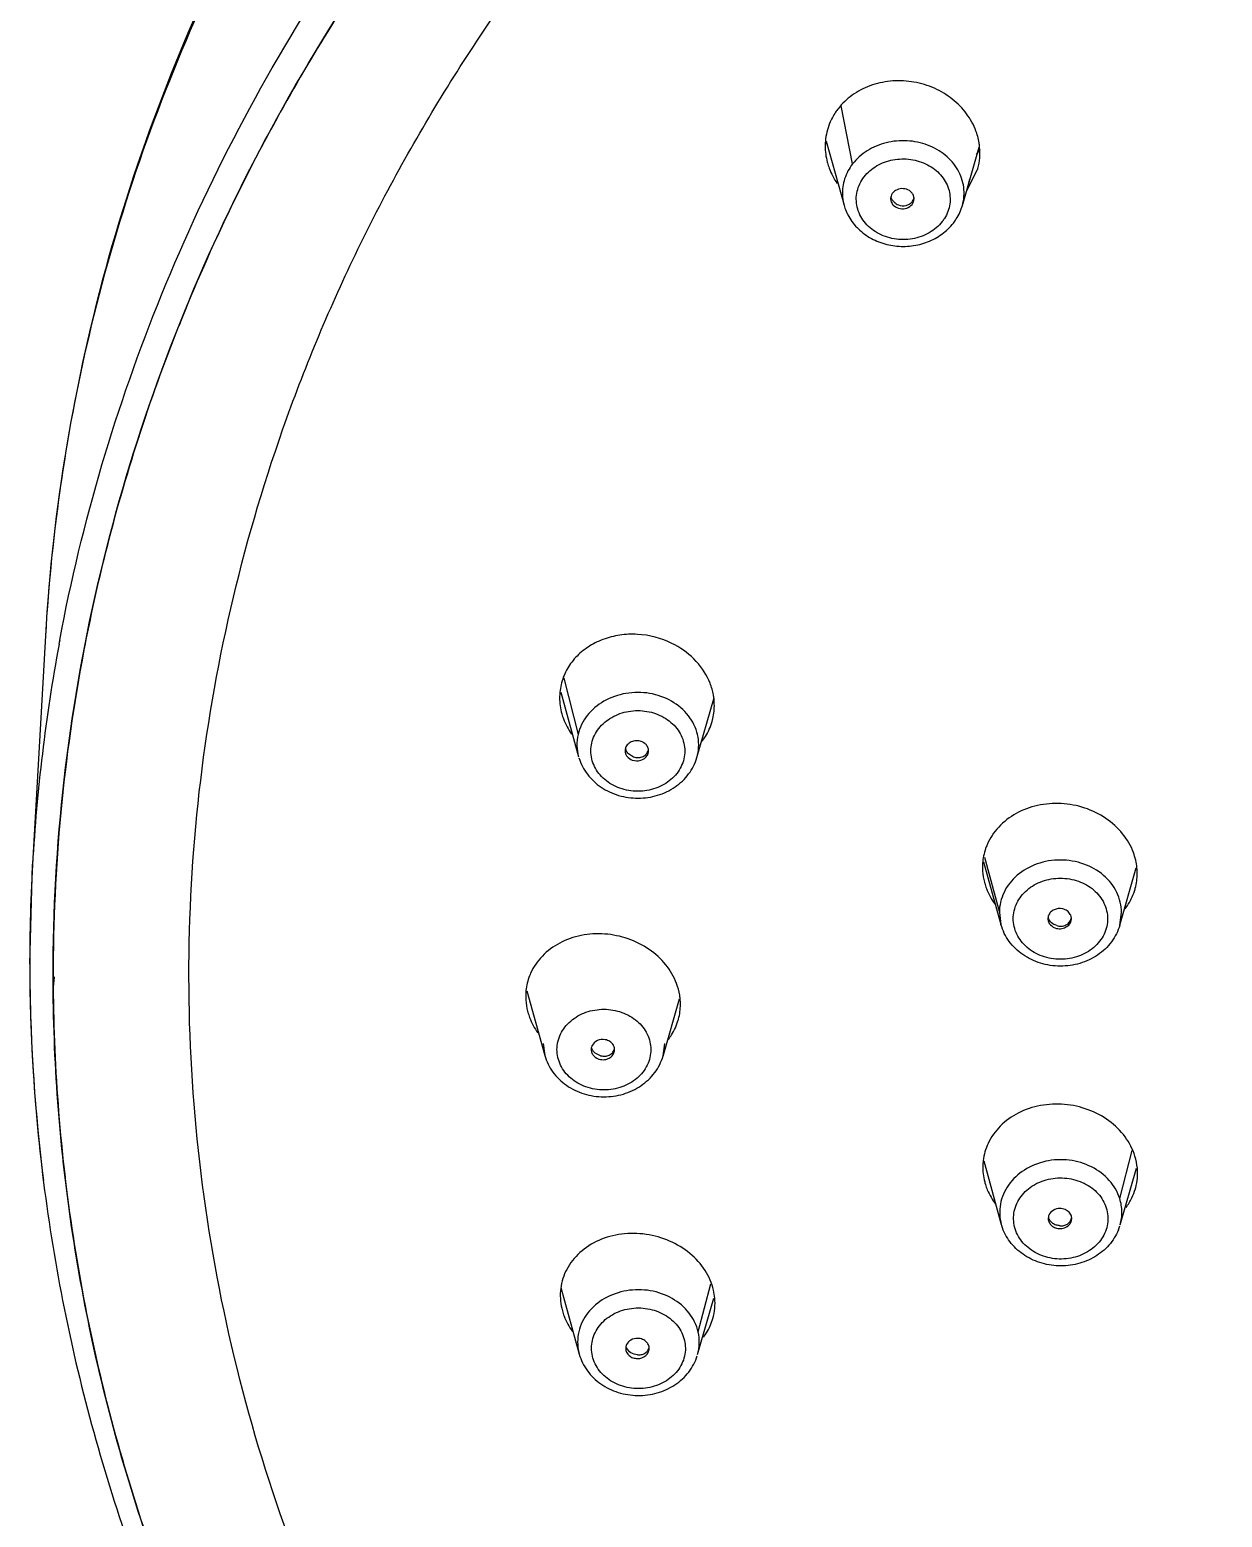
# Model space of a CAD drawing. Extents: x 912 to 2041, y 618 to 1444.
# Drawn here: x 1340 to 1365.42, y 1117.93 to 1149.63 of the extents above; entities that cross this region are included whole.
import ezdxf

# ---------------------------------------------------------------- set-up
doc = ezdxf.new("R2010")
doc.units = 0
doc.header["$LTSCALE"] = 10
doc.header["$MEASUREMENT"] = 0
doc.layers.add('1_1', color=7, linetype='CONTINUOUS')

msp = doc.modelspace()

# ---------------------------------------------------------------- linework, layer by layer
at = {"layer": '1_1', "color": 9, "linetype": 'Continuous'}
for p, q in [((1357.54, 1146.772), (1357.296, 1148.008)), ((1359.977, 1146.207), (1360.042, 1146.448)), ((1357.352, 1145.915), (1357.358, 1145.894)), ((1340.622, 1136.539), (1340.638, 1136.626)), ((1340.622, 1136.539), (1340.646, 1136.625)), ((1351.386, 1135.813), (1351.689, 1134.613)), ((1354.58, 1135.378), (1354.58, 1135.371)), ((1360.35, 1132.002), (1360.669, 1130.822)), ((1339.998, 1129.716), (1340.057, 1131.846)), ((1340.057, 1131.846), (1340.057, 1131.851)), ((1360.669, 1130.822), (1360.704, 1130.561)), ((1363.236, 1130.55), (1363.275, 1130.821)), ((1340.496, 1129.451), (1340.497, 1129.229)), ((1340.518, 1129.451), (1340.497, 1129.229)), ((1350.941, 1128.031), (1350.976, 1127.775)), ((1353.499, 1127.763), (1353.537, 1128.03)), ((1363.236, 1124.723), (1363.498, 1125.751)), ((1351.32, 1122.828), (1351.32, 1122.83)), ((1354.248, 1121.883), (1354.517, 1122.907))]:
    msp.add_line(p, q, dxfattribs=at)
at = {"layer": '1_1', "color": 7, "linetype": 'Continuous'}
for p, q in [((1356.979, 1147.258), (1357.358, 1145.894)), ((1359.88, 1145.883), (1360.239, 1147.133)), ((1359.977, 1146.207), (1360.205, 1146.652)), ((1358.851, 1146.03), (1358.851, 1146.031)), ((1340.332, 1136.713), (1340.057, 1131.851)), ((1351.318, 1135.513), (1351.699, 1134.14)), ((1354.221, 1134.123), (1354.58, 1135.371)), ((1354.545, 1134.89), (1354.562, 1134.954)), ((1353.19, 1134.265), (1353.19, 1134.266)), ((1354.222, 1134.126), (1354.235, 1134.177)), ((1360.332, 1131.903), (1360.704, 1130.561)), ((1363.237, 1130.549), (1363.588, 1131.77)), ((1362.205, 1130.688), (1362.205, 1130.689)), ((1350.594, 1129.154), (1350.977, 1127.774)), ((1353.499, 1127.761), (1353.849, 1128.979)), ((1351.967, 1127.9), (1351.967, 1127.899)), ((1360.335, 1125.531), (1360.711, 1124.174)), ((1363.244, 1124.164), (1363.591, 1125.37)), ((1360.362, 1125.06), (1360.373, 1125.022)), ((1360.711, 1124.174), (1360.72, 1124.145)), ((1361.712, 1124.3), (1361.712, 1124.299)), ((1351.32, 1122.828), (1351.713, 1121.409)), ((1354.236, 1121.398), (1354.583, 1122.605)), ((1351.34, 1122.385), (1351.353, 1122.334)), ((1352.704, 1121.531), (1352.704, 1121.53)), ((1351.703, 1121.449), (1351.713, 1121.409))]:
    msp.add_line(p, q, dxfattribs=at)
at = {"layer": '1_1', "color": 9, "linetype": 'Continuous'}
for centre, radius, start, end in [((1380.73, 1128.222), 40.481, 147.7224, 154.1953), ((1358.509, 1148.231), 1.837, 213.3335, 214.3161), ((1358.963, 1147.922), 1.546, 322.1537, 327.189), ((1358.294, 1146.156), 0.972, 182.737, 194.3346), ((1379.537, 1128.82), 39.147, 154.2227, 158.2663), ((1358.79, 1146.057), 0.838, 322.1384, 327.7296), ((1377.514, 1134.595), 37.242, 166.4399, 176.7397), ((1378.653, 1129.174), 38.195, 158.2691, 165.9178), ((1377.801, 1129.405), 37.312, 165.9432, 169.1696), ((1377.292, 1129.739), 37.294, 169.4943, 176.7535), ((1377.395, 1129.481), 36.899, 169.1671, 180.0463), ((1352.628, 1134.396), 0.964, 167.0072, 195.4531), ((1376.978, 1129.756), 36.98, 180.0619, 180.5234), ((1377.206, 1129.763), 37.208, 180.5308, 187.1843), ((1361.748, 1126.476), 1.719, 214.2935, 215.2526), ((1362.404, 1126.205), 1.474, 323.429, 324.454), ((1353.31, 1121.664), 0.963, 343.9803, 13.1158)]:
    msp.add_arc(centre, radius, start, end, dxfattribs=at)
at = {"layer": '1_1', "color": 7, "linetype": 'Continuous'}
for centre, radius, start, end in [((1358.243, 1147.15), 1.287, 157.8352, 175.1113), ((1358.838, 1146.982), 1.42, 21.0303, 22.369), ((1358.961, 1147.008), 1.294, 344.946, 5.5434), ((1358.329, 1147.162), 1.375, 194.6755, 195.4997), ((1358.972, 1147.007), 1.283, 343.9515, 344.8876), ((1358.384, 1146.18), 1.065, 194.3087, 200.6976), ((1358.535, 1146.031), 0.184, 172.0255, 179.8357), ((1358.666, 1146.03), 0.185, 0.0806, 7.3281), ((1352.876, 1134.9), 1.844, 61.6506, 63.9045), ((1352.522, 1135.4), 1.228, 167.0355, 174.6137), ((1352.875, 1134.267), 0.185, 168.6789, 179.8127), ((1352.928, 1134.369), 0.238, 193.1519, 203.5912), ((1353.008, 1134.266), 0.182, 0.0755, 5.2483), ((1361.543, 1131.78), 1.234, 158.9643, 174.1728), ((1361.539, 1131.78), 1.23, 156.8083, 158.923), ((1362.323, 1131.649), 1.285, 5.433, 20.4457), ((1377.222, 1129.75), 37.225, 176.7735, 180.4801), ((1361.532, 1131.782), 1.223, 174.1988, 180.0538), ((1362.376, 1131.655), 1.232, 344.965, 0.0131), ((1362.369, 1131.653), 1.24, 0.0739, 5.4106), ((1361.607, 1131.79), 1.299, 194.569, 195.4798), ((1362.379, 1131.654), 1.23, 343.9631, 344.9467), ((1361.897, 1130.688), 0.193, 159.8484, 165.1792), ((1362.024, 1130.689), 0.18, 0.0702, 3.9452), ((1351.78, 1129.031), 1.209, 158.7032, 174.0793), ((1351.773, 1129.033), 1.202, 155.8241, 158.6467), ((1351.777, 1129.032), 1.206, 174.096, 180.0572), ((1352.658, 1128.862), 1.212, 344.9752, 0.0266), ((1352.65, 1128.86), 1.221, 0.0809, 5.5713), ((1351.878, 1129.045), 1.308, 194.5576, 195.4279), ((1352.667, 1128.86), 1.203, 344.0097, 344.9452), ((1352.163, 1127.896), 0.197, 153.3709, 158.3793), ((1361.522, 1125.389), 1.206, 154.9521, 173.1575), ((1362.358, 1125.257), 1.258, 5.1827, 17.3026), ((1362.417, 1125.263), 1.199, 345.0386, 5.1484), ((1361.586, 1125.4), 1.271, 194.5871, 195.5006), ((1362.334, 1125.301), 1.29, 323.3849, 334.1886), ((1362.398, 1125.269), 1.218, 334.2441, 343.9125), ((1362.415, 1125.264), 1.201, 343.9514, 345.0281), ((1361.904, 1124.297), 0.193, 159.196, 165.9755), ((1362.025, 1124.298), 0.186, 359.7291, 5.5233), ((1362.213, 1124.459), 1.073, 337.9019, 343.012), ((1353.423, 1122.494), 1.184, 344.0054, 5.355), ((1353.374, 1122.49), 1.233, 5.3244, 13.1082), ((1352.898, 1121.528), 0.195, 154.1319, 159.39), ((1353.017, 1121.53), 0.186, 359.7311, 7.1959)]:
    msp.add_arc(centre, radius, start, end, dxfattribs=at)
for points, knots in [([(1440.076, 1137.787), (1439.834, 1140.506), (1438.74, 1145.949), (1435.368, 1153.636), (1430.397, 1160.621), (1424.017, 1166.657), (1416.463, 1171.545), (1408.002, 1175.124), (1398.929, 1177.278), (1389.558, 1177.937), (1380.21, 1177.08), (1371.207, 1174.733), (1362.861, 1170.974), (1355.462, 1165.924), (1349.275, 1159.749), (1344.527, 1152.655), (1341.404, 1144.894), (1340.486, 1139.434), (1340.332, 1136.713)], [0, 0, 0, 0, 0.058147, 0.117164, 0.177537, 0.239517, 0.303127, 0.368165, 0.434243, 0.500845, 0.567391, 0.633308, 0.698098, 0.761407, 0.823071, 0.883159, 0.941969, 1, 1, 1, 1]), ([(1340.496, 1129.453), (1340.493, 1132.25), (1341.139, 1137.901), (1344.013, 1146.002), (1348.671, 1153.447), (1354.918, 1159.946), (1362.506, 1165.261), (1371.142, 1169.197), (1380.494, 1171.613), (1386.968, 1172.151), (1390.215, 1172.147)], [0, 0, 0, 0, 0.115587, 0.232649, 0.352444, 0.475736, 0.602718, 0.733026, 0.865838, 1, 1, 1, 1]), ([(1360.151, 1147.522), (1360.098, 1147.651), (1359.949, 1147.901), (1359.631, 1148.204), (1359.237, 1148.424), (1358.797, 1148.543), (1358.343, 1148.554), (1357.908, 1148.456), (1357.524, 1148.256), (1357.317, 1148.059), (1357.233, 1147.95)], [0, 0, 0, 0, 0.120186, 0.24541, 0.373134, 0.503492, 0.632381, 0.759164, 0.881803, 1, 1, 1, 1]), ([(1357.233, 1147.95), (1357.214, 1147.926), (1357.143, 1147.828), (1357.085, 1147.72), (1357.05, 1147.635)], [0, 0, 0, 0, 0.252194, 1, 1, 1, 1]), ([(1356.96, 1147.26), (1356.957, 1147.223), (1356.951, 1147.073), (1356.971, 1146.922), (1356.999, 1146.813)], [0, 0, 0, 0, 0.248144, 1, 1, 1, 1]), ([(1360.249, 1147.133), (1360.246, 1147.164), (1360.23, 1147.285), (1360.197, 1147.405), (1360.164, 1147.491)], [0, 0, 0, 0, 0.248727, 1, 1, 1, 1]), ([(1357.004, 1146.794), (1357.015, 1146.755), (1357.066, 1146.599), (1357.144, 1146.453), (1357.214, 1146.352)], [0, 0, 0, 0, 0.247096, 1, 1, 1, 1]), ([(1358.777, 1146.183), (1358.744, 1146.212), (1358.657, 1146.251), (1358.518, 1146.245), (1358.4, 1146.178), (1358.358, 1146.097), (1358.353, 1146.057)], [0, 0, 0, 0, 0.254854, 0.517412, 0.768397, 1, 1, 1, 1]), ([(1358.351, 1146.032), (1358.351, 1146.003), (1358.365, 1145.945), (1358.402, 1145.898), (1358.424, 1145.879)], [0, 0, 0, 0, 0.488792, 1, 1, 1, 1]), ([(1358.425, 1145.959), (1358.419, 1145.965), (1358.397, 1145.989), (1358.379, 1146.016), (1358.369, 1146.038)], [0, 0, 0, 0, 0.25967, 1, 1, 1, 1]), ([(1358.424, 1145.879), (1358.46, 1145.848), (1358.552, 1145.808), (1358.697, 1145.82), (1358.817, 1145.898), (1358.851, 1145.987), (1358.851, 1146.03)], [0, 0, 0, 0, 0.25649, 0.520103, 0.769709, 1, 1, 1, 1]), ([(1358.517, 1145.899), (1358.568, 1145.88), (1358.654, 1145.872), (1358.754, 1145.911), (1358.794, 1145.946), (1358.809, 1145.966)], [0, 0, 0, 0, 0.512014, 0.760327, 1, 1, 1, 1]), ([(1358.849, 1146.054), (1358.846, 1146.076), (1358.837, 1146.106), (1358.822, 1146.132), (1358.817, 1146.138)], [0, 0, 0, 0, 0.744908, 1, 1, 1, 1]), ([(1357.387, 1145.803), (1357.427, 1145.7), (1357.539, 1145.501), (1357.788, 1145.263), (1358.096, 1145.097), (1358.441, 1145.011), (1358.799, 1145.01), (1359.144, 1145.096), (1359.452, 1145.262), (1359.62, 1145.423), (1359.689, 1145.512)], [0, 0, 0, 0, 0.120122, 0.242796, 0.368289, 0.495957, 0.624428, 0.752026, 0.877445, 1, 1, 1, 1]), ([(1359.689, 1145.512), (1359.711, 1145.54), (1359.793, 1145.656), (1359.853, 1145.787), (1359.881, 1145.889)], [0, 0, 0, 0, 0.252314, 1, 1, 1, 1]), ([(1353.688, 1136.556), (1353.461, 1136.667), (1353.081, 1136.766), (1352.578, 1136.744), (1352.217, 1136.652), (1351.896, 1136.491), (1351.628, 1136.266), (1351.429, 1135.991), (1351.35, 1135.781), (1351.326, 1135.675)], [0, 0, 0, 0, 0.263777, 0.396052, 0.524367, 0.648925, 0.769349, 0.885864, 1, 1, 1, 1]), ([(1354.502, 1135.706), (1354.435, 1135.876), (1354.227, 1136.2), (1353.921, 1136.432), (1353.752, 1136.523)], [0, 0, 0, 0, 0.487791, 1, 1, 1, 1]), ([(1351.3, 1135.515), (1351.296, 1135.477), (1351.289, 1135.322), (1351.31, 1135.167), (1351.341, 1135.055)], [0, 0, 0, 0, 0.248418, 1, 1, 1, 1]), ([(1354.586, 1135.371), (1354.582, 1135.399), (1354.566, 1135.513), (1354.534, 1135.625), (1354.502, 1135.706)], [0, 0, 0, 0, 0.247586, 1, 1, 1, 1]), ([(1354.562, 1134.954), (1354.586, 1135.056), (1354.599, 1135.197), (1354.589, 1135.336), (1354.586, 1135.371)], [0, 0, 0, 0, 0.748258, 1, 1, 1, 1]), ([(1351.341, 1135.055), (1351.352, 1135.018), (1351.401, 1134.866), (1351.477, 1134.723), (1351.546, 1134.624)], [0, 0, 0, 0, 0.24544, 1, 1, 1, 1]), ([(1354.333, 1134.47), (1354.357, 1134.502), (1354.447, 1134.631), (1354.513, 1134.777), (1354.546, 1134.89)], [0, 0, 0, 0, 0.253413, 1, 1, 1, 1]), ([(1352.69, 1134.268), (1352.69, 1134.246), (1352.697, 1134.203), (1352.741, 1134.124), (1352.801, 1134.084), (1352.844, 1134.068)], [0, 0, 0, 0, 0.238057, 0.482817, 1, 1, 1, 1]), ([(1353.035, 1134.465), (1353, 1134.477), (1352.926, 1134.488), (1352.818, 1134.462), (1352.731, 1134.399), (1352.7, 1134.335), (1352.693, 1134.303)], [0, 0, 0, 0, 0.261866, 0.521863, 0.768652, 1, 1, 1, 1]), ([(1352.845, 1134.149), (1352.816, 1134.163), (1352.761, 1134.195), (1352.722, 1134.246), (1352.709, 1134.274)], [0, 0, 0, 0, 0.513519, 1, 1, 1, 1]), ([(1352.845, 1134.149), (1352.877, 1134.133), (1352.948, 1134.117), (1353.052, 1134.131), (1353.14, 1134.182), (1353.174, 1134.24), (1353.183, 1134.27)], [0, 0, 0, 0, 0.26658, 0.525453, 0.767933, 1, 1, 1, 1]), ([(1353.117, 1134.418), (1353.111, 1134.423), (1353.086, 1134.442), (1353.058, 1134.457), (1353.035, 1134.465)], [0, 0, 0, 0, 0.246059, 1, 1, 1, 1]), ([(1353.189, 1134.283), (1353.187, 1134.308), (1353.171, 1134.36), (1353.137, 1134.401), (1353.117, 1134.418)], [0, 0, 0, 0, 0.489276, 1, 1, 1, 1]), ([(1353.16, 1134.164), (1353.164, 1134.172), (1353.181, 1134.203), (1353.19, 1134.239), (1353.19, 1134.265)], [0, 0, 0, 0, 0.256126, 1, 1, 1, 1]), ([(1351.707, 1134.114), (1351.744, 1133.989), (1351.87, 1133.748), (1352.17, 1133.471), (1352.549, 1133.295), (1352.968, 1133.237), (1353.386, 1133.298), (1353.764, 1133.476), (1354.062, 1133.755), (1354.184, 1133.997), (1354.221, 1134.123)], [0, 0, 0, 0, 0.120627, 0.244275, 0.37122, 0.500277, 0.629263, 0.756032, 0.87947, 1, 1, 1, 1]), ([(1352.844, 1134.068), (1352.901, 1134.048), (1353.025, 1134.044), (1353.13, 1134.116), (1353.16, 1134.164)], [0, 0, 0, 0, 0.515023, 1, 1, 1, 1]), ([(1363.528, 1132.098), (1363.474, 1132.242), (1363.311, 1132.52), (1362.948, 1132.849), (1362.493, 1133.069), (1361.991, 1133.164), (1361.484, 1133.124), (1361.02, 1132.954), (1360.641, 1132.664), (1360.467, 1132.403), (1360.408, 1132.265)], [0, 0, 0, 0, 0.119532, 0.244584, 0.374197, 0.505822, 0.63631, 0.762874, 0.883946, 1, 1, 1, 1]), ([(1360.309, 1131.78), (1360.309, 1131.754), (1360.313, 1131.647), (1360.33, 1131.541), (1360.35, 1131.464)], [0, 0, 0, 0, 0.248128, 1, 1, 1, 1]), ([(1360.356, 1131.444), (1360.366, 1131.405), (1360.417, 1131.249), (1360.498, 1131.103), (1360.57, 1131.003)], [0, 0, 0, 0, 0.246454, 1, 1, 1, 1]), ([(1363.351, 1130.899), (1363.375, 1130.931), (1363.463, 1131.059), (1363.529, 1131.203), (1363.561, 1131.315)], [0, 0, 0, 0, 0.253323, 1, 1, 1, 1]), ([(1362.019, 1130.897), (1361.959, 1130.911), (1361.859, 1130.901), (1361.759, 1130.831), (1361.726, 1130.781), (1361.716, 1130.754)], [0, 0, 0, 0, 0.516341, 0.764963, 1, 1, 1, 1]), ([(1362.181, 1130.78), (1362.165, 1130.809), (1362.118, 1130.861), (1362.053, 1130.889), (1362.019, 1130.897)], [0, 0, 0, 0, 0.484703, 1, 1, 1, 1]), ([(1362.204, 1130.701), (1362.203, 1130.722), (1362.196, 1130.749), (1362.184, 1130.774), (1362.181, 1130.78)], [0, 0, 0, 0, 0.745725, 1, 1, 1, 1]), ([(1363.236, 1130.55), (1363.2, 1130.422), (1363.076, 1130.177), (1362.774, 1129.894), (1362.39, 1129.716), (1361.966, 1129.656), (1361.542, 1129.72), (1361.161, 1129.902), (1360.861, 1130.188), (1360.74, 1130.434), (1360.704, 1130.561)], [0, 0, 0, 0, 0.120531, 0.244048, 0.37093, 0.500015, 0.629096, 0.755969, 0.879474, 1, 1, 1, 1]), ([(1361.705, 1130.69), (1361.705, 1130.667), (1361.714, 1130.619), (1361.768, 1130.533), (1361.84, 1130.494), (1361.89, 1130.482)], [0, 0, 0, 0, 0.236538, 0.481022, 1, 1, 1, 1]), ([(1361.891, 1130.544), (1361.852, 1130.557), (1361.777, 1130.587), (1361.731, 1130.658), (1361.718, 1130.694)], [0, 0, 0, 0, 0.509299, 1, 1, 1, 1]), ([(1361.89, 1130.482), (1361.927, 1130.474), (1362.004, 1130.471), (1362.109, 1130.511), (1362.185, 1130.587), (1362.205, 1130.656), (1362.205, 1130.688)], [0, 0, 0, 0, 0.265836, 0.525525, 0.769525, 1, 1, 1, 1]), ([(1361.891, 1130.544), (1361.923, 1130.533), (1361.991, 1130.522), (1362.088, 1130.548), (1362.165, 1130.605), (1362.194, 1130.662), (1362.2, 1130.691)], [0, 0, 0, 0, 0.265551, 0.524046, 0.767741, 1, 1, 1, 1]), ([(1353.789, 1129.305), (1353.735, 1129.45), (1353.572, 1129.728), (1353.21, 1130.056), (1352.759, 1130.281), (1352.26, 1130.383), (1351.756, 1130.353), (1351.292, 1130.194), (1350.913, 1129.914), (1350.737, 1129.66), (1350.676, 1129.525)], [0, 0, 0, 0, 0.119984, 0.245784, 0.376054, 0.508048, 0.638494, 0.764576, 0.884827, 1, 1, 1, 1]), ([(1339.999, 1129.438), (1340.014, 1127.639), (1340.307, 1124.027), (1341.527, 1118.71), (1343.508, 1113.567), (1347.143, 1107.002), (1353.459, 1099.626), (1359.857, 1095.12), (1363.316, 1093.228)], [0, 0, 0, 0, 0.119683, 0.240052, 0.36168, 0.485052, 0.737777, 1, 1, 1, 1]), ([(1363.457, 1093.464), (1360.027, 1095.35), (1353.689, 1099.838), (1347.448, 1107.18), (1343.875, 1113.706), (1341.94, 1118.814), (1340.764, 1124.09), (1340.498, 1127.671), (1340.496, 1129.453)], [0, 0, 0, 0, 0.26252, 0.515318, 0.638636, 0.760165, 0.880432, 1, 1, 1, 1]), ([(1353.864, 1128.979), (1353.862, 1129.007), (1353.847, 1129.117), (1353.818, 1129.226), (1353.789, 1129.305)], [0, 0, 0, 0, 0.247541, 1, 1, 1, 1]), ([(1350.571, 1129.031), (1350.571, 1129.004), (1350.575, 1128.899), (1350.592, 1128.794), (1350.612, 1128.717)], [0, 0, 0, 0, 0.247785, 1, 1, 1, 1]), ([(1350.617, 1128.697), (1350.628, 1128.658), (1350.679, 1128.502), (1350.758, 1128.356), (1350.83, 1128.255)], [0, 0, 0, 0, 0.246091, 1, 1, 1, 1]), ([(1353.612, 1128.113), (1353.636, 1128.145), (1353.726, 1128.272), (1353.791, 1128.417), (1353.824, 1128.529)], [0, 0, 0, 0, 0.253213, 1, 1, 1, 1]), ([(1351.967, 1127.899), (1351.967, 1127.874), (1351.977, 1127.824), (1352.036, 1127.735), (1352.115, 1127.697), (1352.168, 1127.688)], [0, 0, 0, 0, 0.235681, 0.480484, 1, 1, 1, 1]), ([(1352.168, 1127.769), (1352.147, 1127.775), (1352.107, 1127.79), (1352.05, 1127.822), (1352.007, 1127.868), (1351.988, 1127.905), (1351.98, 1127.924)], [0, 0, 0, 0, 0.258885, 0.510342, 0.757454, 1, 1, 1, 1]), ([(1352.265, 1128.109), (1352.211, 1128.119), (1352.098, 1128.107), (1352.01, 1128.03), (1351.987, 1127.984)], [0, 0, 0, 0, 0.518558, 1, 1, 1, 1]), ([(1352.168, 1127.769), (1352.198, 1127.759), (1352.261, 1127.754), (1352.35, 1127.776), (1352.422, 1127.825), (1352.451, 1127.875), (1352.459, 1127.9)], [0, 0, 0, 0, 0.268366, 0.527297, 0.768891, 1, 1, 1, 1]), ([(1352.168, 1127.688), (1352.204, 1127.682), (1352.278, 1127.683), (1352.377, 1127.725), (1352.448, 1127.8), (1352.466, 1127.866), (1352.467, 1127.897)], [0, 0, 0, 0, 0.26644, 0.525636, 0.76927, 1, 1, 1, 1]), ([(1352.44, 1127.996), (1352.422, 1128.025), (1352.37, 1128.078), (1352.301, 1128.103), (1352.265, 1128.109)], [0, 0, 0, 0, 0.484637, 1, 1, 1, 1]), ([(1352.467, 1127.897), (1352.467, 1127.923), (1352.459, 1127.958), (1352.444, 1127.988), (1352.44, 1127.996)], [0, 0, 0, 0, 0.744961, 1, 1, 1, 1]), ([(1350.977, 1127.775), (1351.012, 1127.648), (1351.133, 1127.402), (1351.431, 1127.117), (1351.811, 1126.935), (1352.234, 1126.872), (1352.656, 1126.931), (1353.038, 1127.109), (1353.34, 1127.392), (1353.463, 1127.636), (1353.499, 1127.763)], [0, 0, 0, 0, 0.12055, 0.244069, 0.370942, 0.500018, 0.629091, 0.755953, 0.879461, 1, 1, 1, 1]), ([(1363.559, 1125.631), (1363.513, 1125.777), (1363.365, 1126.062), (1363.014, 1126.404), (1362.565, 1126.641), (1362.06, 1126.753), (1361.546, 1126.729), (1361.069, 1126.572), (1360.676, 1126.293), (1360.493, 1126.035), (1360.429, 1125.899)], [0, 0, 0, 0, 0.117761, 0.241724, 0.371346, 0.503459, 0.635181, 0.762733, 0.884278, 1, 1, 1, 1]), ([(1360.325, 1125.532), (1360.32, 1125.495), (1360.309, 1125.343), (1360.328, 1125.19), (1360.356, 1125.08)], [0, 0, 0, 0, 0.249001, 1, 1, 1, 1]), ([(1360.373, 1125.022), (1360.384, 1124.985), (1360.438, 1124.836), (1360.519, 1124.697), (1360.59, 1124.602)], [0, 0, 0, 0, 0.246002, 1, 1, 1, 1]), ([(1361.961, 1124.513), (1361.911, 1124.513), (1361.811, 1124.488), (1361.741, 1124.409), (1361.724, 1124.366)], [0, 0, 0, 0, 0.520419, 1, 1, 1, 1]), ([(1362.158, 1124.431), (1362.135, 1124.457), (1362.072, 1124.499), (1361.999, 1124.513), (1361.961, 1124.513)], [0, 0, 0, 0, 0.487999, 1, 1, 1, 1]), ([(1362.211, 1124.316), (1362.21, 1124.326), (1362.202, 1124.368), (1362.18, 1124.407), (1362.158, 1124.431)], [0, 0, 0, 0, 0.246078, 1, 1, 1, 1]), ([(1363.206, 1124.055), (1363.159, 1123.938), (1363.019, 1123.715), (1362.711, 1123.465), (1362.336, 1123.314), (1361.929, 1123.272), (1361.527, 1123.341), (1361.165, 1123.519), (1360.879, 1123.79), (1360.758, 1124.022), (1360.72, 1124.143)], [0, 0, 0, 0, 0.120961, 0.244979, 0.372096, 0.501048, 0.629762, 0.756271, 0.879575, 1, 1, 1, 1]), ([(1361.712, 1124.299), (1361.712, 1124.27), (1361.726, 1124.212), (1361.783, 1124.141), (1361.865, 1124.094), (1361.929, 1124.084), (1361.962, 1124.084)], [0, 0, 0, 0, 0.232249, 0.475314, 0.732812, 1, 1, 1, 1]), ([(1361.962, 1124.146), (1361.935, 1124.148), (1361.881, 1124.155), (1361.807, 1124.19), (1361.754, 1124.246), (1361.728, 1124.289), (1361.721, 1124.311)], [0, 0, 0, 0, 0.263333, 0.521592, 0.775851, 1, 1, 1, 1]), ([(1361.962, 1124.146), (1361.99, 1124.143), (1362.047, 1124.145), (1362.123, 1124.177), (1362.181, 1124.232), (1362.203, 1124.279), (1362.208, 1124.303)], [0, 0, 0, 0, 0.265928, 0.522668, 0.767524, 1, 1, 1, 1]), ([(1361.962, 1124.084), (1362.024, 1124.084), (1362.121, 1124.115), (1362.197, 1124.211), (1362.211, 1124.269), (1362.212, 1124.297)], [0, 0, 0, 0, 0.520955, 0.765825, 1, 1, 1, 1]), ([(1354.575, 1122.77), (1354.541, 1122.919), (1354.412, 1123.214), (1354.081, 1123.578), (1353.643, 1123.843), (1353.14, 1123.984), (1352.618, 1123.99), (1352.127, 1123.858), (1351.715, 1123.598), (1351.517, 1123.349), (1351.446, 1123.215)], [0, 0, 0, 0, 0.116687, 0.239961, 0.369419, 0.502015, 0.634378, 0.762696, 0.884462, 1, 1, 1, 1]), ([(1351.446, 1123.215), (1351.38, 1123.09), (1351.291, 1122.813), (1351.308, 1122.524), (1351.34, 1122.385)], [0, 0, 0, 0, 0.499368, 1, 1, 1, 1]), ([(1351.353, 1122.334), (1351.364, 1122.295), (1351.415, 1122.14), (1351.495, 1121.994), (1351.567, 1121.894)], [0, 0, 0, 0, 0.245602, 1, 1, 1, 1]), ([(1354.362, 1121.771), (1354.385, 1121.802), (1354.469, 1121.924), (1354.531, 1122.062), (1354.561, 1122.168)], [0, 0, 0, 0, 0.253756, 1, 1, 1, 1]), ([(1352.704, 1121.53), (1352.704, 1121.502), (1352.717, 1121.444), (1352.775, 1121.373), (1352.857, 1121.326), (1352.921, 1121.316), (1352.954, 1121.316)], [0, 0, 0, 0, 0.232249, 0.475314, 0.732812, 1, 1, 1, 1]), ([(1352.953, 1121.745), (1352.906, 1121.745), (1352.812, 1121.723), (1352.742, 1121.653), (1352.723, 1121.613)], [0, 0, 0, 0, 0.518634, 1, 1, 1, 1]), ([(1352.954, 1121.396), (1352.906, 1121.402), (1352.81, 1121.424), (1352.744, 1121.501), (1352.723, 1121.541)], [0, 0, 0, 0, 0.514013, 1, 1, 1, 1]), ([(1353.15, 1121.662), (1353.127, 1121.689), (1353.064, 1121.731), (1352.991, 1121.745), (1352.953, 1121.745)], [0, 0, 0, 0, 0.487999, 1, 1, 1, 1]), ([(1352.954, 1121.396), (1352.981, 1121.392), (1353.035, 1121.396), (1353.108, 1121.423), (1353.166, 1121.47), (1353.19, 1121.513), (1353.196, 1121.535)], [0, 0, 0, 0, 0.268855, 0.527891, 0.769397, 1, 1, 1, 1]), ([(1352.954, 1121.316), (1353.016, 1121.315), (1353.113, 1121.347), (1353.189, 1121.443), (1353.203, 1121.501), (1353.204, 1121.529)], [0, 0, 0, 0, 0.520955, 0.765825, 1, 1, 1, 1]), ([(1353.202, 1121.553), (1353.201, 1121.563), (1353.193, 1121.603), (1353.171, 1121.64), (1353.15, 1121.662)], [0, 0, 0, 0, 0.245971, 1, 1, 1, 1]), ([(1351.714, 1121.409), (1351.749, 1121.283), (1351.869, 1121.039), (1352.164, 1120.755), (1352.54, 1120.573), (1352.959, 1120.508), (1353.379, 1120.563), (1353.76, 1120.735), (1354.064, 1121.011), (1354.191, 1121.251), (1354.229, 1121.376)], [0, 0, 0, 0, 0.120528, 0.243979, 0.370766, 0.49977, 0.628834, 0.755768, 0.879392, 1, 1, 1, 1])]:
    msp.add_open_spline(points, degree=3, knots=knots, dxfattribs=at)
at = {"layer": '1_1', "color": 9, "linetype": 'Continuous'}
for points, knots in [([(1438.663, 1145.142), (1437.965, 1147.488), (1436.091, 1152.102), (1432.015, 1158.452), (1426.766, 1164.121), (1420.5, 1168.951), (1413.391, 1172.812), (1403.023, 1176.543), (1389.089, 1178.288), (1375.242, 1176.032), (1365.071, 1171.914), (1358.175, 1167.791), (1352.172, 1162.73), (1347.233, 1156.868), (1343.501, 1150.369), (1341.88, 1145.693), (1341.31, 1143.327)], [0, 0, 0, 0, 0.058102, 0.117434, 0.178251, 0.240631, 0.304479, 0.369547, 0.501444, 0.633028, 0.697735, 0.761127, 0.823001, 0.883318, 0.942216, 1, 1, 1, 1]), ([(1340.638, 1136.626), (1341.11, 1139.14), (1342.589, 1144.129), (1346.274, 1151.094), (1351.319, 1157.383), (1357.56, 1162.803), (1364.8, 1167.194), (1372.817, 1170.424), (1381.362, 1172.4), (1387.235, 1172.841), (1390.178, 1172.839)], [0, 0, 0, 0, 0.115599, 0.233353, 0.354014, 0.477941, 0.605079, 0.734994, 0.866952, 1, 1, 1, 1]), ([(1343.392, 1129.447), (1343.39, 1130.764), (1343.539, 1133.403), (1344.212, 1137.32), (1345.33, 1141.161), (1346.88, 1144.887), (1348.849, 1148.463), (1351.216, 1151.854), (1353.958, 1155.028), (1358.105, 1158.955), (1364.102, 1163.16), (1372.227, 1166.868), (1381.031, 1169.147), (1390.18, 1169.913), (1399.331, 1169.138), (1408.139, 1166.851), (1416.272, 1163.136), (1422.277, 1158.926), (1426.432, 1154.995), (1429.181, 1151.818), (1431.555, 1148.425), (1433.532, 1144.848), (1435.09, 1141.121), (1436.217, 1137.279), (1436.898, 1133.362), (1437.053, 1130.721), (1437.054, 1129.405)], [0, 0, 0, 0, 0.02886, 0.057821, 0.086962, 0.116375, 0.146131, 0.176287, 0.206881, 0.237936, 0.30135, 0.366425, 0.432753, 0.499756, 0.566777, 0.633154, 0.698306, 0.761811, 0.792913, 0.823555, 0.853754, 0.883548, 0.912994, 0.942159, 0.971134, 1, 1, 1, 1]), ([(1359.881, 1145.889), (1359.916, 1146.013), (1359.936, 1146.281), (1359.802, 1146.665), (1359.525, 1146.982), (1359.144, 1147.196), (1358.703, 1147.287), (1358.253, 1147.246), (1357.845, 1147.076), (1357.626, 1146.882), (1357.54, 1146.772)], [0, 0, 0, 0, 0.114678, 0.230943, 0.352568, 0.480571, 0.613041, 0.746241, 0.876122, 1, 1, 1, 1]), ([(1357.787, 1146.498), (1357.859, 1146.591), (1358.048, 1146.752), (1358.4, 1146.88), (1358.781, 1146.889), (1359.14, 1146.778), (1359.43, 1146.558), (1359.607, 1146.256), (1359.638, 1145.915), (1359.557, 1145.703), (1359.499, 1145.609)], [0, 0, 0, 0, 0.124858, 0.256089, 0.390188, 0.522255, 0.64834, 0.767524, 0.882853, 1, 1, 1, 1]), ([(1357.54, 1146.772), (1357.467, 1146.678), (1357.351, 1146.466), (1357.318, 1146.226), (1357.323, 1146.109)], [0, 0, 0, 0, 0.506818, 1, 1, 1, 1]), ([(1359.452, 1145.542), (1359.377, 1145.446), (1359.181, 1145.282), (1358.816, 1145.155), (1358.424, 1145.155), (1358.058, 1145.283), (1357.772, 1145.522), (1357.613, 1145.844), (1357.612, 1146.197), (1357.716, 1146.408), (1357.787, 1146.498)], [0, 0, 0, 0, 0.125112, 0.256713, 0.390985, 0.522725, 0.647992, 0.766372, 0.881721, 1, 1, 1, 1]), ([(1354.235, 1134.177), (1354.268, 1134.318), (1354.267, 1134.624), (1354.06, 1135.041), (1353.689, 1135.352), (1353.215, 1135.517), (1352.706, 1135.517), (1352.233, 1135.352), (1351.863, 1135.043), (1351.722, 1134.758), (1351.689, 1134.613)], [0, 0, 0, 0, 0.115373, 0.23375, 0.35902, 0.490758, 0.625036, 0.756658, 0.881737, 1, 1, 1, 1]), ([(1351.98, 1134.431), (1352.005, 1134.543), (1352.114, 1134.762), (1352.399, 1135.001), (1352.764, 1135.128), (1353.157, 1135.128), (1353.522, 1135.001), (1353.808, 1134.761), (1353.968, 1134.44), (1353.968, 1134.204), (1353.943, 1134.095)], [0, 0, 0, 0, 0.118272, 0.243339, 0.374947, 0.509227, 0.640969, 0.766233, 0.884615, 1, 1, 1, 1]), ([(1353.943, 1134.095), (1353.917, 1133.983), (1353.809, 1133.763), (1353.523, 1133.525), (1353.158, 1133.398), (1352.766, 1133.398), (1352.4, 1133.525), (1352.115, 1133.765), (1351.955, 1134.086), (1351.955, 1134.322), (1351.98, 1134.431)], [0, 0, 0, 0, 0.118272, 0.243339, 0.374947, 0.509227, 0.640969, 0.766233, 0.884615, 1, 1, 1, 1]), ([(1363.275, 1130.821), (1363.274, 1130.967), (1363.201, 1131.271), (1362.904, 1131.641), (1362.472, 1131.883), (1361.971, 1131.967), (1361.469, 1131.884), (1361.038, 1131.642), (1360.741, 1131.272), (1360.669, 1130.968), (1360.669, 1130.822)], [0, 0, 0, 0, 0.116184, 0.237789, 0.366614, 0.500247, 0.633815, 0.762473, 0.883891, 1, 1, 1, 1]), ([(1360.965, 1130.689), (1360.965, 1130.802), (1361.021, 1131.036), (1361.25, 1131.322), (1361.583, 1131.509), (1361.97, 1131.573), (1362.357, 1131.509), (1362.691, 1131.322), (1362.92, 1131.036), (1362.977, 1130.802), (1362.977, 1130.689)], [0, 0, 0, 0, 0.116119, 0.237533, 0.366182, 0.499743, 0.633375, 0.7622, 0.883802, 1, 1, 1, 1]), ([(1362.977, 1130.689), (1362.977, 1130.575), (1362.922, 1130.341), (1362.693, 1130.054), (1362.36, 1129.866), (1361.972, 1129.801), (1361.584, 1129.866), (1361.25, 1130.054), (1361.021, 1130.341), (1360.965, 1130.576), (1360.965, 1130.689)], [0, 0, 0, 0, 0.116115, 0.237509, 0.366147, 0.49973, 0.633383, 0.762205, 0.8838, 1, 1, 1, 1]), ([(1437.054, 1129.405), (1437.055, 1128.089), (1436.907, 1125.449), (1436.234, 1121.532), (1435.116, 1117.691), (1433.565, 1113.965), (1431.597, 1110.39), (1429.23, 1106.999), (1426.488, 1103.825), (1422.34, 1099.897), (1416.344, 1095.692), (1408.218, 1091.984), (1399.414, 1089.705), (1390.265, 1088.94), (1381.115, 1089.714), (1372.307, 1092.001), (1364.174, 1095.717), (1358.169, 1099.927), (1354.013, 1103.858), (1351.264, 1107.034), (1348.89, 1110.427), (1346.914, 1114.004), (1345.355, 1117.732), (1344.229, 1121.573), (1343.547, 1125.491), (1343.393, 1128.131), (1343.392, 1129.447)], [0, 0, 0, 0, 0.02886, 0.057821, 0.086962, 0.116375, 0.146131, 0.176287, 0.206881, 0.237936, 0.30135, 0.366425, 0.432753, 0.499756, 0.566777, 0.633154, 0.698306, 0.761811, 0.792913, 0.823555, 0.853754, 0.883548, 0.912994, 0.942159, 0.971134, 1, 1, 1, 1]), ([(1340.497, 1129.229), (1340.51, 1127.456), (1340.795, 1123.895), (1341.991, 1118.652), (1343.936, 1113.577), (1347.513, 1107.095), (1353.735, 1099.802), (1360.044, 1095.341), (1363.456, 1093.464)], [0, 0, 0, 0, 0.119558, 0.239816, 0.361363, 0.484695, 0.737502, 1, 1, 1, 1]), ([(1351.238, 1127.899), (1351.238, 1128.012), (1351.293, 1128.245), (1351.521, 1128.53), (1351.852, 1128.716), (1352.238, 1128.78), (1352.623, 1128.715), (1352.955, 1128.529), (1353.183, 1128.244), (1353.239, 1128.011), (1353.239, 1127.898)], [0, 0, 0, 0, 0.116118, 0.237527, 0.366172, 0.499748, 0.63339, 0.762205, 0.8838, 1, 1, 1, 1]), ([(1353.239, 1127.898), (1353.239, 1127.786), (1353.184, 1127.552), (1352.956, 1127.268), (1352.625, 1127.082), (1352.239, 1127.017), (1351.853, 1127.082), (1351.522, 1127.268), (1351.293, 1127.553), (1351.238, 1127.787), (1351.238, 1127.899)], [0, 0, 0, 0, 0.116119, 0.237527, 0.366171, 0.499748, 0.633391, 0.762205, 0.8838, 1, 1, 1, 1]), ([(1363.236, 1124.723), (1363.191, 1124.866), (1363.03, 1125.14), (1362.642, 1125.427), (1362.161, 1125.569), (1361.656, 1125.546), (1361.194, 1125.362), (1360.843, 1125.039), (1360.658, 1124.616), (1360.673, 1124.313), (1360.711, 1124.174)], [0, 0, 0, 0, 0.119296, 0.245621, 0.37795, 0.512072, 0.642919, 0.767044, 0.884637, 1, 1, 1, 1]), ([(1361.006, 1124.078), (1360.973, 1124.185), (1360.954, 1124.421), (1361.089, 1124.753), (1361.358, 1125.01), (1361.715, 1125.157), (1362.108, 1125.179), (1362.484, 1125.072), (1362.788, 1124.849), (1362.914, 1124.636), (1362.949, 1124.525)], [0, 0, 0, 0, 0.11547, 0.232848, 0.356689, 0.487397, 0.621576, 0.754084, 0.880584, 1, 1, 1, 1]), ([(1363.244, 1124.164), (1363.27, 1124.254), (1363.296, 1124.444), (1363.265, 1124.633), (1363.236, 1124.723)], [0, 0, 0, 0, 0.499872, 1, 1, 1, 1]), ([(1362.949, 1124.525), (1362.983, 1124.418), (1363.002, 1124.182), (1362.867, 1123.849), (1362.598, 1123.591), (1362.241, 1123.443), (1361.847, 1123.421), (1361.471, 1123.529), (1361.167, 1123.753), (1361.041, 1123.967), (1361.006, 1124.078)], [0, 0, 0, 0, 0.115494, 0.23286, 0.356684, 0.487407, 0.621609, 0.754118, 0.880607, 1, 1, 1, 1]), ([(1354.248, 1121.883), (1354.215, 1122.028), (1354.074, 1122.313), (1353.703, 1122.623), (1353.229, 1122.788), (1352.72, 1122.788), (1352.247, 1122.624), (1351.876, 1122.313), (1351.67, 1121.896), (1351.67, 1121.59), (1351.703, 1121.449)], [0, 0, 0, 0, 0.118404, 0.243666, 0.375409, 0.509686, 0.641298, 0.766384, 0.884626, 1, 1, 1, 1]), ([(1351.994, 1121.367), (1351.968, 1121.476), (1351.968, 1121.712), (1352.127, 1122.033), (1352.413, 1122.272), (1352.778, 1122.399), (1353.171, 1122.399), (1353.536, 1122.271), (1353.822, 1122.033), (1353.93, 1121.813), (1353.956, 1121.701)], [0, 0, 0, 0, 0.115379, 0.233609, 0.358681, 0.490297, 0.624577, 0.756317, 0.881584, 1, 1, 1, 1]), ([(1353.956, 1121.701), (1353.982, 1121.592), (1353.982, 1121.356), (1353.823, 1121.035), (1353.537, 1120.796), (1353.172, 1120.669), (1352.78, 1120.669), (1352.414, 1120.796), (1352.128, 1121.035), (1352.02, 1121.255), (1351.994, 1121.367)], [0, 0, 0, 0, 0.11538, 0.233609, 0.358681, 0.490297, 0.624578, 0.756317, 0.881584, 1, 1, 1, 1])]:
    msp.add_open_spline(points, degree=3, knots=knots, dxfattribs=at)
at = {"layer": '1_1', "color": 7, "linetype": 'Continuous'}
for points in [[(1358.369, 1146.038), (1358.364, 1146.049), (1358.36, 1146.06), (1358.357, 1146.072)], [(1358.425, 1145.959), (1358.45, 1145.933), (1358.483, 1145.912), (1358.517, 1145.899)], [(1358.817, 1146.138), (1358.806, 1146.155), (1358.793, 1146.17), (1358.777, 1146.183)], [(1358.809, 1145.966), (1358.825, 1145.987), (1358.836, 1146.01), (1358.843, 1146.035)], [(1361.711, 1130.737), (1361.707, 1130.722), (1361.705, 1130.706), (1361.705, 1130.69)], [(1351.98, 1127.968), (1351.971, 1127.947), (1351.967, 1127.923), (1351.967, 1127.9)], [(1361.717, 1124.344), (1361.714, 1124.329), (1361.712, 1124.314), (1361.712, 1124.3)], [(1352.716, 1121.597), (1352.708, 1121.576), (1352.704, 1121.554), (1352.704, 1121.531)], [(1352.723, 1121.541), (1352.718, 1121.55), (1352.714, 1121.56), (1352.711, 1121.57)]]:
    msp.add_open_spline(points, degree=3, dxfattribs=at)

doc.saveas('drawing.dxf')
